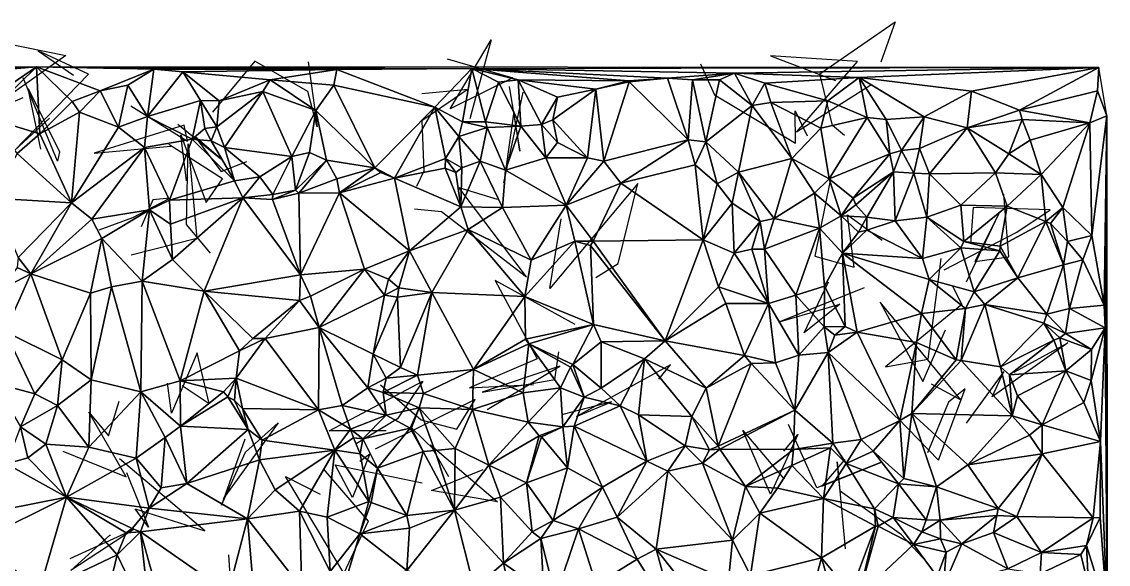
# Model space of a CAD drawing. Header units: metres. Extents: x -15.4 to 15.8, y -15.4 to 15.8.
# Drawn here: x -3.52 to 15, y 6.5 to 15.75 of the extents above; entities that cross this region are included whole.
import ezdxf

# ---------------------------------------------------------------- set-up
doc = ezdxf.new("R2010")
doc.units = ezdxf.units.M
doc.layers.add('CRACKS', color=1, linetype='Continuous')
doc.layers.add('STREET_MESH', color=7, linetype='Continuous')

msp = doc.modelspace()

# ---------------------------------------------------------------- linework, layer by layer
at = {"layer": 'CRACKS'}
for points in [[(10.502, 13.811, 0.1), (10.297, 13.984, 0.1), (10.08, 14.862, 0.1), (11.367, 15.751, 0.1), (11.119, 15.063, 0.1)], [(-3.855, 15.65, 0.1), (-3.798, 15.383, 0.1), (-2.765, 15.177, 0.1), (-4.238, 14.136, 0.1), (-3.493, 14.459, 0.1)], [(3.731, 15.119, 0.1), (4.851, 14.796, 0.1), (3.785, 14.267, 0.1), (4.48, 15.442, 0.1), (4.115, 14.098, 0.1)], [(-3.047, 14.108, 0.1), (-3.642, 13.557, 0.1), (-2.381, 14.859, 0.1), (-3.235, 15.255, 0.1), (-2.635, 14.842, 0.1)], [(1.363, 15.067, 0.1), (1.518, 13.96, 0.1), (1.356, 14.56, 0.1), (0.453, 15.078, 0.1), (-0.269, 14.207, 0.1)], [(8.049, 15.034, 0.1), (8.285, 14.504, 0.1), (9.666, 13.68, 0.1), (9.662, 14.232, 0.1), (9.866, 13.806, 0.1)], [(10.95, 14.668, 0.1), (9.684, 13.871, 0.1), (10.724, 15.07, 0.1), (9.241, 15.172, 0.1), (10.351, 14.747, 0.1)], [(-3.19, 13.578, 0.1), (-3.409, 14.614, 0.1), (-2.872, 13.532, 0.1), (-2.91, 13.373, 0.1), (-3.496, 14.794, 0.1)], [(4.789, 14.644, 0.1), (4.97, 13.542, 0.1), (4.868, 14.22, 0.1), (4.695, 13.006, 0.1), (5.029, 14.549, 0.1)], [(3.299, 14.529, 0.1), (4.091, 14.603, 0.1), (3.297, 14.064, 0.1), (3.336, 13.203, 0.1), (3.208, 12.941, 0.1)], [(-1.661, 14.315, 0.1), (-0.691, 13.713, 0.1), (-0.752, 13.985, 0.1), (-2.282, 13.508, 0.1), (-0.976, 13.632, 0.1)], [(-0.857, 14.004, 0.1), (-0.124, 13.412, 0.1), (-0.568, 13.797, 0.1), (-0.118, 13.198, 0.1), (0.319, 13.367, 0.1)], [(-0.711, 13.041, 0.1), (-0.807, 13.825, 0.1), (-0.375, 12.669, 0.1), (-0.097, 13.072, 0.1), (-1.01, 13.657, 0.1)], [(-0.303, 11.807, 0.1), (-0.708, 12.292, 0.1), (-0.682, 13.67, 0.1), (-0.532, 12.054, 0.1), (-1.654, 11.77, 0.1)], [(6.264, 11.392, 0.1), (6.643, 11.629, 0.1), (6.982, 12.995, 0.1), (5.479, 11.201, 0.1), (5.672, 12.393, 0.1)], [(10.257, 13.047, 0.1), (9.995, 11.757, 0.1), (10.666, 11.569, 0.1), (10.553, 12.46, 0.1), (11.144, 12.026, 0.1)], [(3.175, 12.56, 0.1), (3.634, 12.517, 0.1), (5.085, 11.403, 0.1), (3.93, 12.924, 0.1), (4.581, 12.725, 0.1)], [(12.583, 11.315, 0.1), (13.132, 12.478, 0.1), (12.722, 11.663, 0.1), (13.303, 11.741, 0.1), (13.216, 12.809, 0.1)], [(-2.198, 12.206, 0.1), (-1.625, 12.416, 0.1), (-0.992, 12.745, 0.1), (-1.285, 12.715, 0.1), (-1.48, 12.255, 0.1)], [(12.2, 11.521, 0.1), (13.44, 12.162, 0.1), (14.005, 12.543, 0.1), (12.697, 12.585, 0.1), (12.646, 11.963, 0.1)], [(12.334, 11.254, 0.1), (12.499, 10.93, 0.1), (11.202, 9.866, 0.1), (11.925, 9.996, 0.1), (12.15, 11.716, 0.1)], [(5.915, 10.592, 0.1), (4.551, 11.34, 0.1), (5.265, 10.006, 0.1), (4.113, 9.509, 0.1), (5.205, 9.567, 0.1)], [(10.835, 11.212, 0.1), (9.413, 10.641, 0.1), (10.42, 10.935, 0.1), (9.816, 10.445, 0.1), (10.229, 11.315, 0.1)], [(11.98, 9.578, 0.1), (12.486, 9.308, 0.1), (11.11, 10.968, 0.1), (11.834, 9.616, 0.1), (12.223, 10.5, 0.1)], [(13.395, 9.776, 0.1), (14.305, 10.279, 0.1), (13.02, 9.356, 0.1), (13.218, 9.787, 0.1), (12.575, 8.905, 0.1)], [(-0.784, 9.55, 0.1), (-0.322, 9.244, 0.1), (-0.527, 10.105, 0.1), (-0.967, 9.08, 0.1), (-1.033, 9.59, 0.1)], [(4.415, 9.142, 0.1), (5.651, 9.881, 0.1), (4.329, 9.436, 0.1), (5.564, 9.652, 0.1), (5.633, 10.123, 0.1)], [(7.337, 9.655, 0.1), (7.539, 9.902, 0.1), (5.936, 9.023, 0.1), (6.531, 9.271, 0.1), (5.703, 9.054, 0.1)], [(2.692, 8.776, 0.1), (1.719, 8.779, 0.1), (3.316, 9.623, 0.1), (2.888, 8.984, 0.1), (2.179, 8.555, 0.1)], [(2.598, 9.56, 0.1), (3.287, 8.967, 0.1), (3.894, 8.806, 0.1), (4.209, 9.31, 0.1), (2.507, 8.465, 0.1)], [(11.408, 8.995, 0.1), (12.103, 8.275, 0.1), (12.557, 9.492, 0.1), (12.273, 9.265, 0.1), (11.917, 8.404, 0.1)], [(-2.818, 8.431, 0.1), (-1.738, 7.995, 0.1), (-2.376, 9.096, 0.1), (-2.038, 8.69, 0.1), (-1.856, 9.28, 0.1)], [(0.284, 8.636, 0.1), (-0.116, 7.51, 0.1), (0.297, 8.412, 0.1), (0.852, 8.912, 0.1), (-0.083, 7.617, 0.1)], [(9.469, 8.429, 0.1), (9.706, 8.716, 0.1), (9.243, 7.698, 0.1), (8.768, 8.783, 0.1), (9.472, 7.953, 0.1)], [(10.508, 8.287, 0.1), (10.116, 7.835, 0.1), (11.13, 8.245, 0.1), (10.029, 7.806, 0.1), (9.55, 8.885, 0.1)], [(3.761, 7.994, 0.1), (3.446, 8.54, 0.1), (4.59, 7.567, 0.1), (3.464, 7.758, 0.1), (4.345, 8.117, 0.1)], [(2.244, 8.259, 0.1), (2.413, 8.383, 0.1), (2.116, 7.64, 0.1), (1.823, 8.195, 0.1), (3.303, 7.893, 0.1)], [(-1.731, 8.068, 0.1), (-1.359, 7.133, 0.1), (-1.584, 7.445, 0.1), (-0.396, 7.074, 0.1), (-1.852, 8.297, 0.1)], [(11.896, 6.551, 0.1), (11.475, 7.003, 0.1), (10.427, 7.75, 0.1), (10.379, 8.248, 0.1), (10.516, 6.765, 0.1)], [(1.616, 8.131, 0.1), (2.387, 7.237, 0.1), (1.972, 6.348, 0.1), (0.976, 7.996, 0.1), (1.57, 7.7, 0.1)], [(-2.69, 6.598, 0.1), (-1.611, 7.093, 0.1), (-2.683, 6.398, 0.1), (-2.017, 7.001, 0.1), (-2.005, 7.001, 0.1)], [(1.502, 4.862, 0.1), (0.461, 6.179, 0.1), (0.142, 5.487, 0.1), (0.073, 5.7, 0.1), (0.013, 6.662, 0.1)]]:
    msp.add_polyline3d(points, dxfattribs=at)
at = {"layer": 'STREET_MESH'}
for points in [[(-14.972, 14.928), (-14.545, 14.9), (-3.265, 14.983)], [(-14.545, 14.9), (-9.403, 14.708), (-3.265, 14.983)], [(-9.403, 14.708), (-5.416, 14.8), (-3.265, 14.983)], [(-5.416, 14.8), (-4.284, 14.288), (-3.265, 14.983)], [(-4.284, 14.288), (-4.148, 14.125), (-3.265, 14.983)], [(-4.148, 14.125), (-3.209, 13.837), (-3.265, 14.983)], [(4.15, 14.951), (14.837, 14.972), (-3.265, 14.983)], [(1.852, 14.938), (4.15, 14.951), (-3.265, 14.983)], [(-1.268, 14.94), (1.852, 14.938), (-3.265, 14.983)], [(-2.181, 14.573), (-1.268, 14.94), (-3.265, 14.983)], [(-2.658, 14.389), (-2.181, 14.573), (-3.265, 14.983)], [(-3.209, 13.837), (-2.658, 14.389), (-3.265, 14.983)], [(-1.268, 14.94), (-2.181, 14.573), (-1.712, 14.667)], [(-1.374, 14.138), (-1.268, 14.94), (-1.712, 14.667)], [(-1.268, 14.94), (-1.374, 14.138), (-0.77, 14.899)], [(-1.374, 14.138), (-0.469, 14.408), (-0.77, 14.899)], [(1.852, 14.938), (-1.268, 14.94), (-0.77, 14.899)], [(0.713, 14.761), (1.852, 14.938), (-0.77, 14.899)], [(-0.469, 14.408), (-0.152, 14.4), (-0.77, 14.899)], [(-0.152, 14.4), (0.713, 14.761), (-0.77, 14.899)], [(1.852, 14.938), (0.713, 14.761), (1.799, 14.667)], [(3.519, 14.294), (1.852, 14.938), (1.799, 14.667)], [(3.519, 14.294), (4.15, 14.951), (1.852, 14.938)], [(3.519, 14.294), (3.995, 14.046), (4.15, 14.951)], [(3.995, 14.046), (4.382, 14.047), (4.15, 14.951)], [(4.15, 14.951), (8.628, 14.875), (14.837, 14.972)], [(6.826, 14.741), (4.15, 14.951), (4.942, 14.762)], [(4.15, 14.951), (7.486, 14.786), (8.628, 14.875)], [(6.826, 14.741), (7.486, 14.786), (4.15, 14.951)], [(4.15, 14.951), (4.605, 14.72), (4.942, 14.762)], [(4.382, 14.047), (4.605, 14.72), (4.15, 14.951)], [(7.486, 14.786), (7.911, 14.759), (8.628, 14.875)], [(7.911, 14.759), (8.374, 14.761), (8.628, 14.875)], [(8.374, 14.761), (8.929, 14.321), (8.628, 14.875)], [(8.628, 14.875), (10.75, 14.802), (14.837, 14.972)], [(8.628, 14.875), (9.145, 14.701), (10.75, 14.802)], [(8.929, 14.321), (9.145, 14.701), (8.628, 14.875)], [(10.75, 14.802), (12.668, 14.565), (14.837, 14.972)], [(12.668, 14.565), (13.484, 14.244), (14.837, 14.972)], [(13.484, 14.244), (14.811, 14.575), (14.837, 14.972)], [(14.811, 14.575), (14.973, 14.147), (14.837, 14.972)], [(-1.712, 14.667), (-2.181, 14.573), (-1.867, 13.951)], [(-1.374, 14.138), (-1.712, 14.667), (-1.867, 13.951)], [(0.713, 14.761), (-0.152, 14.4), (0.59, 14.562)], [(1.494, 14.237), (0.713, 14.761), (0.59, 14.562)], [(0.713, 14.761), (1.494, 14.237), (1.799, 14.667)], [(1.494, 14.237), (2.501, 13.261), (1.799, 14.667)], [(2.501, 13.261), (3.519, 14.294), (1.799, 14.667)], [(4.989, 13.968), (4.605, 14.72), (4.382, 14.047)], [(4.605, 14.72), (4.989, 13.968), (4.942, 14.762)], [(6.267, 14.599), (6.826, 14.741), (4.942, 14.762)], [(5.614, 14.464), (6.267, 14.599), (4.942, 14.762)], [(4.989, 13.968), (5.337, 14), (4.942, 14.762)], [(5.337, 14), (5.614, 14.464), (4.942, 14.762)], [(6.826, 14.741), (6.267, 14.599), (6.83, 14.729)], [(6.267, 14.599), (6.402, 13.375), (6.83, 14.729)], [(6.402, 13.375), (7.839, 13.735), (6.83, 14.729)], [(7.486, 14.786), (6.826, 14.741), (6.83, 14.729)], [(7.839, 13.735), (7.486, 14.786), (6.83, 14.729)], [(7.486, 14.786), (7.839, 13.735), (7.911, 14.759)], [(7.839, 13.735), (8.138, 13.706), (7.911, 14.759)], [(8.138, 13.706), (8.374, 14.761), (7.911, 14.759)], [(8.374, 14.761), (8.138, 13.706), (8.929, 14.321)], [(9.245, 14.375), (9.145, 14.701), (8.929, 14.321)], [(9.145, 14.701), (10.218, 14.401), (10.75, 14.802)], [(9.245, 14.375), (10.218, 14.401), (9.145, 14.701)], [(10.218, 14.401), (10.889, 14.12), (10.75, 14.802)], [(10.889, 14.12), (11.213, 14.083), (10.75, 14.802)], [(11.213, 14.083), (11.859, 14.132), (10.75, 14.802)], [(11.859, 14.132), (12.668, 14.565), (10.75, 14.802)], [(-2.658, 14.389), (-2.532, 14.211), (-2.181, 14.573)], [(-2.181, 14.573), (-2.532, 14.211), (-1.867, 13.951)], [(-0.194, 13.957), (-0.064, 13.607), (0.59, 14.562)], [(-0.152, 14.4), (-0.194, 13.957), (0.59, 14.562)], [(-0.064, 13.607), (1.087, 13.453), (0.59, 14.562)], [(1.087, 13.453), (1.494, 14.237), (0.59, 14.562)], [(5.614, 14.464), (5.337, 14), (5.532, 14.08)], [(6.267, 14.599), (5.532, 14.08), (6.122, 13.428)], [(5.614, 14.464), (5.532, 14.08), (6.267, 14.599)], [(6.402, 13.375), (6.267, 14.599), (6.122, 13.428)], [(11.859, 14.132), (12.594, 13.943), (12.668, 14.565)], [(12.668, 14.565), (12.594, 13.943), (13.484, 14.244)], [(14.685, 14.029), (14.811, 14.575), (13.484, 14.244)], [(14.811, 14.575), (14.685, 14.029), (14.973, 14.147)], [(-2.532, 14.211), (-2.658, 14.389), (-3.209, 13.837)], [(-0.469, 14.408), (-1.374, 14.138), (-0.614, 13.749)], [(-0.4, 13.931), (-0.469, 14.408), (-0.614, 13.749)], [(-0.194, 13.957), (-0.152, 14.4), (-0.469, 14.408)], [(-0.4, 13.931), (-0.194, 13.957), (-0.469, 14.408)], [(2.501, 13.261), (2.832, 13.083), (3.519, 14.294)], [(2.832, 13.083), (3.702, 13.422), (3.519, 14.294)], [(3.702, 13.422), (3.932, 13.797), (3.519, 14.294)], [(3.932, 13.797), (3.995, 14.046), (3.519, 14.294)], [(8.138, 13.706), (8.694, 13.186), (8.929, 14.321)], [(8.694, 13.186), (9.602, 13.418), (8.929, 14.321)], [(9.602, 13.418), (9.245, 14.375), (8.929, 14.321)], [(10.218, 14.401), (9.245, 14.375), (10.101, 13.939)], [(9.245, 14.375), (9.602, 13.418), (10.101, 13.939)], [(10.889, 14.12), (10.218, 14.401), (10.101, 13.939)], [(-4.148, 14.125), (-3.594, 13.505), (-3.209, 13.837)], [(-2.669, 12.663), (-2.532, 14.211), (-3.209, 13.837)], [(-2.532, 14.211), (-2.669, 12.663), (-1.867, 13.951)], [(-1.423, 13.606), (-1.374, 14.138), (-1.867, 13.951)], [(-1.374, 14.138), (-1.423, 13.606), (-0.614, 13.749)], [(1.494, 14.237), (1.087, 13.453), (1.383, 13.522)], [(1.674, 13.393), (1.494, 14.237), (1.383, 13.522)], [(1.494, 14.237), (1.674, 13.393), (2.501, 13.261)], [(5.532, 14.08), (5.337, 14), (5.611, 13.691)], [(6.122, 13.428), (5.532, 14.08), (5.611, 13.691)], [(10.241, 13.073), (10.889, 14.12), (10.101, 13.939)], [(10.241, 13.073), (11.275, 13.499), (10.889, 14.12)], [(10.889, 14.12), (11.275, 13.499), (11.213, 14.083)], [(11.471, 13.554), (11.859, 14.132), (11.213, 14.083)], [(11.275, 13.499), (11.471, 13.554), (11.213, 14.083)], [(11.471, 13.554), (11.777, 13.592), (11.859, 14.132)], [(11.859, 14.132), (11.777, 13.592), (12.594, 13.943)], [(12.594, 13.943), (13.532, 14.085), (13.484, 14.244)], [(13.302, 13.499), (13.532, 14.085), (12.594, 13.943)], [(13.532, 14.085), (13.302, 13.499), (13.666, 13.73)], [(13.532, 14.085), (14.685, 14.029), (13.484, 14.244)], [(13.532, 14.085), (13.666, 13.73), (14.685, 14.029)], [(14.685, 14.029), (14.715, 12.108), (14.973, 14.147)], [(14.715, 12.108), (14.924, 10.921), (14.973, 14.147)], [(14.924, 10.921), (14.944, 10.531), (14.973, 14.147)], [(14.944, 10.531), (14.975, 5.694), (14.973, 14.147)], [(14.973, 14.147), (14.975, 5.694), (14.996, -12.274)], [(-2.669, 12.663), (-1.423, 13.606), (-1.867, 13.951)], [(-0.287, 13.72), (-0.4, 13.931), (-0.614, 13.749)], [(-0.4, 13.931), (-0.287, 13.72), (-0.194, 13.957)], [(-0.194, 13.957), (-0.287, 13.72), (-0.064, 13.607)], [(3.995, 14.046), (3.932, 13.797), (4.414, 13.947)], [(3.932, 13.797), (4.294, 13.373), (4.414, 13.947)], [(3.995, 14.046), (4.414, 13.947), (4.382, 14.047)], [(4.414, 13.947), (4.294, 13.373), (4.727, 13.221)], [(4.414, 13.947), (4.989, 13.968), (4.382, 14.047)], [(4.989, 13.968), (4.414, 13.947), (4.727, 13.221)], [(5.41, 13.431), (4.989, 13.968), (4.727, 13.221)], [(5.41, 13.431), (5.337, 14), (4.989, 13.968)], [(5.337, 14), (5.41, 13.431), (5.611, 13.691)], [(9.602, 13.418), (10.241, 13.073), (10.101, 13.939)], [(11.777, 13.592), (11.953, 13.158), (12.594, 13.943)], [(11.953, 13.158), (13.074, 13.173), (12.594, 13.943)], [(13.074, 13.173), (13.302, 13.499), (12.594, 13.943)], [(13.666, 13.73), (13.853, 13.147), (14.685, 14.029)], [(13.853, 13.147), (14.223, 12.584), (14.685, 14.029)], [(14.223, 12.584), (14.715, 12.108), (14.685, 14.029)], [(-3.594, 13.505), (-2.669, 12.663), (-3.209, 13.837)], [(-1.423, 13.606), (-0.998, 12.711), (-0.614, 13.749)], [(-0.998, 12.711), (0.109, 13.041), (-0.614, 13.749)], [(0.109, 13.041), (-0.287, 13.72), (-0.614, 13.749)], [(-0.287, 13.72), (0.109, 13.041), (-0.064, 13.607)], [(3.982, 13.258), (3.932, 13.797), (3.702, 13.422)], [(3.982, 13.258), (4.294, 13.373), (3.932, 13.797)], [(6.688, 13), (7.839, 13.735), (6.402, 13.375)], [(7.839, 13.735), (6.688, 13), (7.958, 13.311)], [(8.138, 13.706), (7.839, 13.735), (7.958, 13.311)], [(8.331, 12.989), (8.138, 13.706), (7.958, 13.311)], [(8.138, 13.706), (8.331, 12.989), (8.694, 13.186)], [(13.666, 13.73), (13.302, 13.499), (13.853, 13.147)], [(-2.669, 12.663), (-2.326, 12.384), (-1.423, 13.606)], [(-2.326, 12.384), (-1.342, 12.546), (-1.423, 13.606)], [(-1.342, 12.546), (-0.998, 12.711), (-1.423, 13.606)], [(1.087, 13.453), (-0.064, 13.607), (0.537, 13.105)], [(-0.064, 13.607), (0.109, 13.041), (0.537, 13.105)], [(1.087, 13.453), (1.15, 12.877), (1.383, 13.522)], [(1.15, 12.877), (1.674, 13.393), (1.383, 13.522)], [(5.41, 13.431), (6.122, 13.428), (5.611, 13.691)], [(11.471, 13.554), (11.275, 13.499), (11.335, 13.193)], [(11.471, 13.554), (11.335, 13.193), (11.682, 13.172)], [(11.777, 13.592), (11.471, 13.554), (11.682, 13.172)], [(11.953, 13.158), (11.777, 13.592), (11.682, 13.172)], [(-4.012, 12.744), (-2.669, 12.663), (-3.594, 13.505)], [(0.763, 12.806), (1.087, 13.453), (0.537, 13.105)], [(0.763, 12.806), (1.15, 12.877), (1.087, 13.453)], [(1.674, 13.393), (1.15, 12.877), (1.206, 12.83)], [(1.674, 13.393), (1.206, 12.83), (1.849, 13.071)], [(2.501, 13.261), (1.674, 13.393), (1.849, 13.071)], [(2.832, 13.083), (3.696, 13.254), (3.702, 13.422)], [(3.696, 13.254), (3.879, 13.182), (3.702, 13.422)], [(3.879, 13.182), (3.982, 13.258), (3.702, 13.422)], [(4.673, 12.585), (4.294, 13.373), (3.962, 12.595)], [(4.294, 13.373), (3.982, 13.258), (3.962, 12.595)], [(4.294, 13.373), (4.673, 12.585), (4.727, 13.221)], [(5.761, 12.622), (5.41, 13.431), (4.727, 13.221)], [(5.41, 13.431), (5.761, 12.622), (6.122, 13.428)], [(5.761, 12.622), (6.402, 13.375), (6.122, 13.428)], [(6.688, 13), (6.402, 13.375), (5.761, 12.622)], [(8.694, 13.186), (9.303, 12.396), (9.602, 13.418)], [(9.602, 13.418), (9.303, 12.396), (9.988, 12.827)], [(10.241, 13.073), (9.602, 13.418), (9.988, 12.827)], [(10.652, 12.745), (11.275, 13.499), (10.241, 13.073)], [(11.275, 13.499), (10.652, 12.745), (11.335, 13.193)], [(13.302, 13.499), (13.074, 13.173), (13.853, 13.147)], [(1.895, 12.832), (2.501, 13.261), (1.849, 13.071)], [(1.895, 12.832), (2.6, 13.18), (2.501, 13.261)], [(2.6, 13.18), (1.895, 12.832), (2.832, 13.083)], [(2.6, 13.18), (2.832, 13.083), (2.501, 13.261)], [(3.696, 13.254), (2.832, 13.083), (3.962, 12.595)], [(3.879, 13.182), (3.696, 13.254), (3.962, 12.595)], [(3.982, 13.258), (3.879, 13.182), (3.962, 12.595)], [(4.673, 12.585), (5.761, 12.622), (4.727, 13.221)], [(6.688, 13), (8.096, 12.035), (7.958, 13.311)], [(8.096, 12.035), (8.331, 12.989), (7.958, 13.311)], [(8.331, 12.989), (8.586, 12.658), (8.694, 13.186)], [(8.586, 12.658), (9.063, 12.348), (8.694, 13.186)], [(9.063, 12.348), (9.303, 12.396), (8.694, 13.186)], [(11.335, 13.193), (10.652, 12.745), (10.695, 12.627)], [(10.883, 12.421), (11.335, 13.193), (10.695, 12.627)], [(10.883, 12.421), (11.365, 12.354), (11.335, 13.193)], [(11.335, 13.193), (11.365, 12.354), (11.682, 13.172)], [(11.365, 12.354), (11.906, 12.421), (11.682, 13.172)], [(11.906, 12.421), (11.953, 13.158), (11.682, 13.172)], [(11.953, 13.158), (11.906, 12.421), (12.486, 12.625)], [(13.074, 13.173), (11.953, 13.158), (12.486, 12.625)], [(13.275, 12.607), (13.074, 13.173), (12.486, 12.625)], [(13.074, 13.173), (13.275, 12.607), (13.853, 13.147)], [(13.275, 12.607), (13.93, 12.344), (13.853, 13.147)], [(13.93, 12.344), (14.223, 12.584), (13.853, 13.147)], [(0.247, 12.748), (0.109, 13.041), (-0.998, 12.711)], [(0.109, 13.041), (0.247, 12.748), (0.537, 13.105)], [(0.247, 12.748), (0.763, 12.806), (0.537, 13.105)], [(1.206, 12.83), (1.895, 12.832), (1.849, 13.071)], [(2.832, 13.083), (1.895, 12.832), (3.092, 11.847)], [(2.832, 13.083), (3.092, 11.847), (3.962, 12.595)], [(6.688, 13), (5.761, 12.622), (6.222, 12.008)], [(8.096, 12.035), (6.688, 13), (6.222, 12.008)], [(8.586, 12.658), (8.331, 12.989), (8.096, 12.035)], [(10.446, 12.441), (10.241, 13.073), (9.988, 12.827)], [(10.652, 12.745), (10.241, 13.073), (10.446, 12.441)], [(0.754, 12.72), (0.763, 12.806), (0.247, 12.748)], [(1.15, 12.877), (0.754, 12.72), (1.206, 12.83)], [(0.763, 12.806), (0.754, 12.72), (1.15, 12.877)], [(0.754, 12.72), (1.234, 11.438), (1.206, 12.83)], [(1.234, 11.438), (1.895, 12.832), (1.206, 12.83)], [(1.895, 12.832), (1.234, 11.438), (2.323, 11.531)], [(3.092, 11.847), (1.895, 12.832), (2.323, 11.531)], [(9.303, 12.396), (10.074, 12.229), (9.988, 12.827)], [(10.074, 12.229), (10.446, 12.441), (9.988, 12.827)], [(-3.577, 11.732), (-2.669, 12.663), (-4.012, 12.744)], [(-3.362, 11.453), (-2.669, 12.663), (-3.577, 11.732)], [(-3.362, 11.453), (-2.326, 12.384), (-2.669, 12.663)], [(-1.342, 12.546), (-0.98, 12.301), (-0.998, 12.711)], [(-0.98, 12.301), (0.247, 12.748), (-0.998, 12.711)], [(-0.98, 12.301), (-0.95, 11.697), (0.247, 12.748)], [(0.247, 12.748), (-0.95, 11.697), (-0.41, 11.157)], [(1.234, 11.438), (0.247, 12.748), (-0.41, 11.157)], [(1.234, 11.438), (0.754, 12.72), (0.247, 12.748)], [(3.092, 11.847), (4.088, 12.209), (3.962, 12.595)], [(4.088, 12.209), (4.673, 12.585), (3.962, 12.595)], [(5.761, 12.622), (4.673, 12.585), (5.164, 11.688)], [(5.907, 12.013), (5.761, 12.622), (5.164, 11.688)], [(5.761, 12.622), (5.907, 12.013), (6.222, 12.008)], [(8.624, 11.806), (8.586, 12.658), (8.096, 12.035)], [(9.063, 12.348), (8.586, 12.658), (8.624, 11.806)], [(10.652, 12.745), (10.446, 12.441), (10.695, 12.627)], [(10.446, 12.441), (10.883, 12.421), (10.695, 12.627)], [(11.906, 12.421), (12.537, 12.003), (12.486, 12.625)], [(12.537, 12.003), (13.275, 12.607), (12.486, 12.625)], [(12.537, 12.003), (13.155, 11.926), (13.275, 12.607)], [(13.155, 11.926), (13.93, 12.344), (13.275, 12.607)], [(-2.326, 12.384), (-2.154, 12.056), (-1.342, 12.546)], [(-1.342, 12.546), (-2.154, 12.056), (-1.468, 11.326)], [(-0.95, 11.697), (-1.342, 12.546), (-1.468, 11.326)], [(-0.95, 11.697), (-0.98, 12.301), (-1.342, 12.546)], [(4.673, 12.585), (4.088, 12.209), (5.164, 11.688)], [(10.469, 11.806), (10.446, 12.441), (10.074, 12.229)], [(10.469, 11.806), (10.742, 12.166), (10.446, 12.441)], [(10.742, 12.166), (10.883, 12.421), (10.446, 12.441)], [(10.883, 12.421), (10.742, 12.166), (10.88, 12.197)], [(11.365, 12.354), (10.883, 12.421), (10.88, 12.197)], [(11.906, 12.421), (11.365, 12.354), (11.832, 11.712)], [(12.486, 11.899), (11.906, 12.421), (11.832, 11.712)], [(12.486, 11.899), (12.537, 12.003), (11.906, 12.421)], [(14.223, 12.584), (13.93, 12.344), (14.014, 12.31)], [(14.304, 12.002), (14.223, 12.584), (14.014, 12.31)], [(14.223, 12.584), (14.304, 12.002), (14.715, 12.108)], [(-3.362, 11.453), (-2.154, 12.056), (-2.326, 12.384)], [(9.063, 12.348), (8.624, 11.806), (8.924, 11.876)], [(9.138, 11.876), (9.063, 12.348), (8.924, 11.876)], [(9.303, 12.396), (9.063, 12.348), (9.138, 11.876)], [(9.303, 12.396), (9.138, 11.876), (10.074, 12.229)], [(9.138, 11.876), (9.672, 11.088), (10.074, 12.229)], [(10.074, 12.229), (9.672, 11.088), (10.16, 11.243)], [(10.469, 11.806), (10.074, 12.229), (10.16, 11.243)], [(11.832, 11.712), (11.365, 12.354), (10.88, 12.197)], [(13.93, 12.344), (13.155, 11.926), (13.453, 11.386)], [(13.93, 12.344), (13.453, 11.386), (14.232, 11.607)], [(13.93, 12.344), (14.232, 11.607), (14.014, 12.31)], [(14.232, 11.607), (14.304, 12.002), (14.014, 12.31)], [(-2.154, 12.056), (-3.362, 11.453), (-2.344, 11.124)], [(-1.989, 11.231), (-2.154, 12.056), (-2.344, 11.124)], [(-2.154, 12.056), (-1.989, 11.231), (-1.468, 11.326)], [(3.473, 11.137), (4.088, 12.209), (3.092, 11.847)], [(4.088, 12.209), (3.473, 11.137), (5.056, 11.066)], [(4.088, 12.209), (5.056, 11.066), (5.164, 11.688)], [(7.444, 10.309), (8.096, 12.035), (6.222, 12.008)], [(8.357, 11.231), (8.096, 12.035), (7.444, 10.309)], [(8.624, 11.806), (8.096, 12.035), (8.357, 11.231)], [(10.742, 12.166), (10.469, 11.806), (10.88, 12.197)], [(10.469, 11.806), (11.832, 11.712), (10.88, 12.197)], [(14.304, 12.002), (14.563, 11.692), (14.715, 12.108)], [(14.563, 11.692), (14.924, 10.921), (14.715, 12.108)], [(5.056, 11.066), (5.907, 12.013), (5.164, 11.688)], [(6.223, 10.587), (5.907, 12.013), (5.056, 11.066)], [(5.907, 12.013), (6.175, 11.935), (6.222, 12.008)], [(6.223, 10.587), (6.175, 11.935), (5.907, 12.013)], [(6.175, 11.935), (7.444, 10.309), (6.222, 12.008)], [(6.175, 11.935), (6.223, 10.587), (7.444, 10.309)], [(8.624, 11.806), (9.207, 10.945), (8.924, 11.876)], [(9.207, 10.945), (9.138, 11.876), (8.924, 11.876)], [(9.207, 10.945), (9.672, 11.088), (9.138, 11.876)], [(11.943, 11.357), (12.486, 11.899), (11.832, 11.712)], [(12.486, 11.899), (11.943, 11.357), (12.713, 11.149)], [(12.537, 12.003), (12.486, 11.899), (13.149, 11.844)], [(13.149, 11.844), (12.486, 11.899), (12.713, 11.149)], [(12.537, 12.003), (13.149, 11.844), (13.155, 11.926)], [(13.155, 11.926), (13.149, 11.844), (13.453, 11.386)], [(14.563, 11.692), (14.304, 12.002), (14.232, 11.607)], [(-3.595, 11.563), (-3.362, 11.453), (-3.577, 11.732)], [(-0.41, 11.157), (-0.95, 11.697), (-1.468, 11.326)], [(2.731, 11.36), (3.092, 11.847), (2.323, 11.531)], [(2.731, 11.36), (2.909, 11.217), (3.092, 11.847)], [(2.909, 11.217), (3.473, 11.137), (3.092, 11.847)], [(9.207, 10.945), (8.624, 11.806), (8.357, 11.231)], [(10.512, 10.557), (10.469, 11.806), (10.16, 11.243)], [(10.716, 10.461), (10.469, 11.806), (10.512, 10.557)], [(10.469, 11.806), (11.943, 11.357), (11.832, 11.712)], [(10.469, 11.806), (10.716, 10.461), (11.816, 10.778)], [(11.943, 11.357), (10.469, 11.806), (11.816, 10.778)], [(13.149, 11.844), (12.713, 11.149), (13.453, 11.386)], [(14.336, 10.862), (14.563, 11.692), (14.232, 11.607)], [(14.563, 11.692), (14.336, 10.862), (14.924, 10.921)], [(-3.595, 11.563), (-3.86, 11.194), (-3.362, 11.453)], [(1.234, 11.438), (1.402, 11.075), (2.323, 11.531)], [(1.402, 11.075), (1.551, 10.538), (2.323, 11.531)], [(1.551, 10.538), (2.662, 11.092), (2.323, 11.531)], [(2.662, 11.092), (2.731, 11.36), (2.323, 11.531)], [(14.232, 11.607), (13.453, 11.386), (13.948, 10.767)], [(14.336, 10.862), (14.232, 11.607), (13.948, 10.767)], [(-3.86, 11.194), (-3.799, 10.469), (-3.362, 11.453)], [(-3.362, 11.453), (-3.799, 10.469), (-2.827, 9.987)], [(-3.362, 11.453), (-2.827, 9.987), (-2.344, 11.124)], [(-1.989, 11.231), (-1.491, 9.44), (-1.468, 11.326)], [(-1.491, 9.44), (-0.817, 9.629), (-1.468, 11.326)], [(-0.817, 9.629), (-0.41, 11.157), (-1.468, 11.326)], [(1.234, 11.438), (-0.41, 11.157), (1.213, 11)], [(1.402, 11.075), (1.234, 11.438), (1.213, 11)], [(2.909, 11.217), (2.731, 11.36), (2.662, 11.092)], [(11.943, 11.357), (11.816, 10.778), (12.564, 10.864)], [(12.713, 11.149), (11.943, 11.357), (12.564, 10.864)], [(12.713, 11.149), (12.893, 10.932), (13.453, 11.386)], [(13.453, 11.386), (12.893, 10.932), (13.948, 10.767)], [(-2.344, 11.124), (-2.827, 9.987), (-2.332, 9.645)], [(-1.989, 11.231), (-2.344, 11.124), (-2.332, 9.645)], [(-1.491, 9.44), (-1.989, 11.231), (-2.332, 9.645)], [(-0.817, 9.629), (0.195, 10.14), (-0.41, 11.157)], [(-0.41, 11.157), (0.422, 10.349), (1.213, 11)], [(0.195, 10.14), (0.422, 10.349), (-0.41, 11.157)], [(2.885, 11.057), (2.909, 11.217), (2.662, 11.092)], [(2.909, 11.217), (2.885, 11.057), (3.473, 11.137)], [(2.885, 11.057), (2.939, 9.858), (3.473, 11.137)], [(2.939, 9.858), (3.228, 9.728), (3.473, 11.137)], [(3.473, 11.137), (3.228, 9.728), (4.179, 9.821)], [(3.473, 11.137), (4.179, 9.821), (5.056, 11.066)], [(8.357, 11.231), (7.444, 10.309), (8.48, 10.947)], [(9.207, 10.945), (8.357, 11.231), (8.48, 10.947)], [(9.672, 11.088), (10.156, 10.55), (10.16, 11.243)], [(10.156, 10.55), (10.512, 10.557), (10.16, 11.243)], [(12.893, 10.932), (12.713, 11.149), (12.564, 10.864)], [(0.422, 10.349), (0.632, 10.353), (1.213, 11)], [(0.632, 10.353), (1.551, 10.538), (1.213, 11)], [(1.551, 10.538), (1.402, 11.075), (1.213, 11)], [(2.662, 11.092), (1.551, 10.538), (2.472, 10.085)], [(2.885, 11.057), (2.662, 11.092), (2.472, 10.085)], [(2.939, 9.858), (2.885, 11.057), (2.472, 10.085)], [(5.056, 11.066), (4.179, 9.821), (5.066, 10.341)], [(6.223, 10.587), (5.056, 11.066), (5.066, 10.341)], [(7.444, 10.309), (8.796, 10.062), (8.48, 10.947)], [(8.796, 10.062), (9.207, 10.945), (8.48, 10.947)], [(9.324, 9.934), (9.207, 10.945), (8.796, 10.062)], [(9.672, 11.088), (9.207, 10.945), (9.722, 10.065)], [(9.207, 10.945), (9.324, 9.934), (9.722, 10.065)], [(10.156, 10.55), (9.672, 11.088), (9.722, 10.065)], [(12.488, 9.975), (12.893, 10.932), (12.564, 10.864)], [(12.893, 10.932), (12.488, 9.975), (13.158, 9.867)], [(12.893, 10.932), (13.899, 10.61), (13.948, 10.767)], [(13.899, 10.61), (12.893, 10.932), (13.158, 9.867)], [(10.716, 10.461), (11.727, 10.285), (11.816, 10.778)], [(11.727, 10.285), (12.405, 9.99), (11.816, 10.778)], [(11.816, 10.778), (12.405, 9.99), (12.564, 10.864)], [(12.405, 9.99), (12.488, 9.975), (12.564, 10.864)], [(13.899, 10.61), (14.265, 10.434), (13.948, 10.767)], [(14.265, 10.434), (14.336, 10.862), (13.948, 10.767)], [(14.336, 10.862), (14.265, 10.434), (14.944, 10.531)], [(14.924, 10.921), (14.336, 10.862), (14.944, 10.531)], [(5.122, 10.258), (6.223, 10.587), (5.066, 10.341)], [(6.223, 10.587), (5.122, 10.258), (5.875, 9.905)], [(6.355, 10.296), (6.223, 10.587), (5.875, 9.905)], [(6.223, 10.587), (6.355, 10.296), (7.444, 10.309)], [(10.156, 10.55), (10.338, 10.409), (10.512, 10.557)], [(10.338, 10.409), (10.716, 10.461), (10.512, 10.557)], [(14.067, 10.325), (13.899, 10.61), (13.158, 9.867)], [(14.17, 10.365), (13.899, 10.61), (14.067, 10.325)], [(14.265, 10.434), (13.899, 10.61), (14.17, 10.365)], [(-3.799, 10.469), (-3.975, 9.589), (-3.297, 9.408)], [(-3.799, 10.469), (-3.297, 9.408), (-2.827, 9.987)], [(1.551, 10.538), (0.632, 10.353), (1.539, 9.137)], [(1.551, 10.538), (1.539, 9.137), (1.941, 9.209)], [(2.381, 9.511), (1.551, 10.538), (1.941, 9.209)], [(1.551, 10.538), (2.381, 9.511), (2.472, 10.085)], [(10.226, 10.112), (10.156, 10.55), (9.722, 10.065)], [(10.338, 10.409), (10.156, 10.55), (10.226, 10.112)], [(10.716, 10.461), (10.226, 10.112), (11.443, 8.953)], [(10.716, 10.461), (10.338, 10.409), (10.226, 10.112)], [(11.727, 10.285), (10.716, 10.461), (11.443, 8.953)], [(14.265, 10.434), (14.17, 10.365), (14.712, 10.166)], [(14.265, 10.434), (14.712, 10.166), (14.944, 10.531)], [(14.703, 9.633), (14.864, 8.596), (14.944, 10.531)], [(14.712, 10.166), (14.703, 9.633), (14.944, 10.531)], [(14.864, 8.596), (14.975, 5.694), (14.944, 10.531)], [(0.632, 10.353), (0.134, 9.675), (1.539, 9.137)], [(0.195, 10.14), (0.134, 9.675), (0.632, 10.353)], [(0.422, 10.349), (0.195, 10.14), (0.632, 10.353)], [(4.179, 9.821), (5.122, 10.258), (5.066, 10.341)], [(5.122, 10.258), (4.179, 9.821), (5.025, 9.422)], [(5.663, 9.51), (5.122, 10.258), (5.025, 9.422)], [(5.122, 10.258), (5.832, 9.862), (5.875, 9.905)], [(5.663, 9.51), (5.832, 9.862), (5.122, 10.258)], [(6.357, 9.502), (6.355, 10.296), (5.875, 9.905)], [(6.355, 10.296), (7.095, 10.006), (7.444, 10.309)], [(7.095, 10.006), (6.355, 10.296), (6.357, 9.502)], [(7.444, 10.309), (7.095, 10.006), (8.144, 9.502)], [(8.796, 10.062), (7.444, 10.309), (8.144, 9.502)], [(11.727, 10.285), (11.443, 8.953), (11.65, 9.072)], [(12.405, 9.99), (11.727, 10.285), (11.65, 9.072)], [(14.067, 10.325), (13.158, 9.867), (13.313, 9.729)], [(14.067, 10.325), (13.313, 9.729), (14.275, 9.798)], [(14.17, 10.365), (14.067, 10.325), (14.275, 9.798)], [(14.712, 10.166), (14.17, 10.365), (14.275, 9.798)], [(0.134, 9.675), (0.195, 10.14), (-0.817, 9.629)], [(2.381, 9.511), (2.692, 9.675), (2.472, 10.085)], [(2.692, 9.675), (2.939, 9.858), (2.472, 10.085)], [(6.677, 9.203), (7.095, 10.006), (6.357, 9.502)], [(7.095, 10.006), (6.677, 9.203), (6.993, 9.047)], [(7.899, 9.024), (7.095, 10.006), (6.993, 9.047)], [(7.095, 10.006), (7.899, 9.024), (8.144, 9.502)], [(8.912, 9.927), (8.796, 10.062), (8.144, 9.502)], [(9.324, 9.934), (8.796, 10.062), (8.912, 9.927)], [(9.722, 10.065), (9.324, 9.934), (9.657, 9.13)], [(10.226, 10.112), (9.722, 10.065), (9.657, 9.13)], [(10.303, 8.569), (10.226, 10.112), (9.657, 9.13)], [(11.443, 8.953), (10.226, 10.112), (10.783, 8.63)], [(10.226, 10.112), (10.303, 8.569), (10.783, 8.63)], [(14.712, 10.166), (14.275, 9.798), (14.703, 9.633)], [(-3.297, 9.408), (-2.911, 9.21), (-2.827, 9.987)], [(-2.827, 9.987), (-2.911, 9.21), (-2.332, 9.645)], [(3.228, 9.728), (2.939, 9.858), (2.692, 9.675)], [(3.228, 9.728), (3.33, 9.416), (4.179, 9.821)], [(3.33, 9.416), (4.162, 9.141), (4.179, 9.821)], [(4.179, 9.821), (4.162, 9.141), (5.025, 9.422)], [(5.832, 9.862), (5.663, 9.51), (6.066, 9.351)], [(5.832, 9.862), (6.066, 9.351), (5.875, 9.905)], [(6.066, 9.351), (6.357, 9.502), (5.875, 9.905)], [(8.347, 8.514), (8.912, 9.927), (8.144, 9.502)], [(8.912, 9.927), (8.347, 8.514), (9.657, 9.13)], [(9.324, 9.934), (8.912, 9.927), (9.657, 9.13)], [(12.488, 9.975), (12.405, 9.99), (11.65, 9.072)], [(13.36, 9.035), (12.488, 9.975), (11.65, 9.072)], [(13.158, 9.867), (12.488, 9.975), (13.36, 9.035)], [(13.313, 9.729), (13.158, 9.867), (13.36, 9.035)], [(-2.911, 9.21), (-2.376, 8.496), (-2.332, 9.645)], [(-2.376, 8.496), (-1.491, 9.44), (-2.332, 9.645)], [(-1.491, 9.44), (-0.815, 8.854), (-0.817, 9.629)], [(-0.081, 9.442), (0.134, 9.675), (-0.817, 9.629)], [(-0.815, 8.854), (-0.081, 9.442), (-0.817, 9.629)], [(-0.081, 9.442), (-0.006, 9.355), (0.134, 9.675)], [(-0.006, 9.355), (0.106, 9.294), (0.134, 9.675)], [(0.106, 9.294), (0.242, 9.157), (0.134, 9.675)], [(0.134, 9.675), (0.242, 9.157), (1.539, 9.137)], [(2.641, 9.429), (2.692, 9.675), (2.381, 9.511)], [(3.228, 9.728), (2.641, 9.429), (3.33, 9.416)], [(2.641, 9.429), (3.228, 9.728), (2.692, 9.675)], [(14.275, 9.798), (13.313, 9.729), (13.452, 9.372)], [(13.313, 9.729), (13.36, 9.035), (13.452, 9.372)], [(13.869, 8.879), (14.275, 9.798), (13.452, 9.372)], [(13.869, 8.879), (14.582, 9.261), (14.275, 9.798)], [(14.275, 9.798), (14.582, 9.261), (14.703, 9.633)], [(14.703, 9.633), (14.582, 9.261), (14.864, 8.596)], [(-3.975, 9.589), (-3.539, 8.848), (-3.297, 9.408)], [(2.694, 9.046), (2.381, 9.511), (1.941, 9.209)], [(2.641, 9.429), (2.381, 9.511), (2.694, 9.046)], [(5.663, 9.51), (5.025, 9.422), (5.11, 8.926)], [(5.7, 8.844), (5.663, 9.51), (5.11, 8.926)], [(5.663, 9.51), (5.7, 8.844), (6.066, 9.351)], [(6.066, 9.351), (6.677, 9.203), (6.357, 9.502)], [(7.899, 9.024), (8.347, 8.514), (8.144, 9.502)], [(-3.539, 8.848), (-2.911, 9.21), (-3.297, 9.408)], [(-1.491, 9.44), (-2.376, 8.496), (-1.567, 8.31)], [(-1.491, 9.44), (-1.567, 8.31), (-1.075, 8.661)], [(-0.815, 8.854), (-1.491, 9.44), (-1.075, 8.661)], [(-0.006, 9.355), (-0.081, 9.442), (-0.815, 8.854)], [(-0.006, 9.355), (-0.815, 8.854), (0.338, 8.798)], [(0.106, 9.294), (-0.006, 9.355), (0.338, 8.798)], [(0.242, 9.157), (0.106, 9.294), (0.338, 8.798)], [(3.256, 9.169), (2.641, 9.429), (2.694, 9.046)], [(2.641, 9.429), (3.256, 9.169), (3.33, 9.416)], [(3.256, 9.169), (4.162, 9.141), (3.33, 9.416)], [(5.025, 9.422), (4.162, 9.141), (5.11, 8.926)], [(6.066, 9.351), (5.7, 8.844), (5.895, 8.855)], [(6.677, 9.203), (6.066, 9.351), (5.895, 8.855)], [(13.36, 9.035), (13.869, 8.879), (13.452, 9.372)], [(14.582, 9.261), (13.869, 8.879), (14.864, 8.596)], [(-2.911, 9.21), (-3.539, 8.848), (-3.109, 8.55)], [(-2.376, 8.496), (-2.911, 9.21), (-3.109, 8.55)], [(0.242, 9.157), (0.581, 8.618), (1.539, 9.137)], [(0.242, 9.157), (0.338, 8.798), (0.581, 8.618)], [(0.581, 8.618), (1.817, 8.448), (1.539, 9.137)], [(1.539, 9.137), (2.086, 8.805), (1.941, 9.209)], [(1.539, 9.137), (1.817, 8.448), (2.086, 8.805)], [(2.086, 8.805), (2.694, 9.046), (1.941, 9.209)], [(3.099, 8.821), (3.256, 9.169), (2.694, 9.046)], [(3.125, 8.831), (3.256, 9.169), (3.099, 8.821)], [(3.256, 9.169), (3.125, 8.831), (3.524, 8.443)], [(3.256, 9.169), (3.524, 8.443), (3.87, 8.475)], [(4.162, 9.141), (3.256, 9.169), (3.87, 8.475)], [(4.443, 8.192), (4.162, 9.141), (3.87, 8.475)], [(4.162, 9.141), (4.443, 8.192), (5.11, 8.926)], [(7.132, 8.262), (6.677, 9.203), (5.895, 8.855)], [(6.677, 9.203), (7.132, 8.262), (6.993, 9.047)], [(8.347, 8.514), (8.377, 8.462), (9.657, 9.13)], [(8.377, 8.462), (9.634, 8.457), (9.657, 9.13)], [(9.634, 8.457), (10.303, 8.569), (9.657, 9.13)], [(2.086, 8.805), (2.297, 8.638), (2.694, 9.046)], [(2.297, 8.638), (3.099, 8.821), (2.694, 9.046)], [(4.443, 8.192), (5.297, 8.694), (5.11, 8.926)], [(5.297, 8.694), (5.7, 8.844), (5.11, 8.926)], [(7.132, 8.262), (7.789, 8.519), (6.993, 9.047)], [(7.789, 8.519), (7.899, 9.024), (6.993, 9.047)], [(7.789, 8.519), (8.201, 8.455), (7.899, 9.024)], [(7.899, 9.024), (8.201, 8.455), (8.347, 8.514)], [(10.992, 8.433), (11.443, 8.953), (10.783, 8.63)], [(11.515, 7.963), (11.443, 8.953), (10.992, 8.433)], [(11.443, 8.953), (11.515, 7.963), (11.65, 9.072)], [(11.515, 7.963), (12.071, 7.821), (11.65, 9.072)], [(12.603, 8.198), (13.36, 9.035), (11.65, 9.072)], [(12.071, 7.821), (12.603, 8.198), (11.65, 9.072)], [(12.603, 8.198), (13.654, 8.704), (13.36, 9.035)], [(13.654, 8.704), (13.869, 8.879), (13.36, 9.035)], [(-3.539, 8.848), (-3.78, 8.215), (-3.411, 8.316)], [(-3.539, 8.848), (-3.411, 8.316), (-3.109, 8.55)], [(-0.706, 7.88), (-0.815, 8.854), (-1.075, 8.661)], [(-0.815, 8.854), (-0.706, 7.88), (0.338, 8.798)], [(0.338, 8.798), (-0.706, 7.88), (0.536, 8.28)], [(0.338, 8.798), (0.536, 8.28), (0.581, 8.618)], [(1.817, 8.448), (2.135, 8.66), (2.086, 8.805)], [(2.135, 8.66), (2.297, 8.638), (2.086, 8.805)], [(2.297, 8.638), (2.542, 8.143), (3.099, 8.821)], [(3.099, 8.821), (2.542, 8.143), (3.321, 8.427)], [(3.125, 8.831), (3.099, 8.821), (3.321, 8.427)], [(3.524, 8.443), (3.125, 8.831), (3.321, 8.427)], [(5.297, 8.694), (5.337, 8.676), (5.7, 8.844)], [(5.337, 8.676), (5.783, 8.146), (5.7, 8.844)], [(5.7, 8.844), (5.783, 8.146), (5.895, 8.855)], [(5.895, 8.855), (5.783, 8.146), (6.381, 7.815)], [(7.132, 8.262), (5.895, 8.855), (6.381, 7.815)], [(13.869, 8.383), (13.654, 8.704), (12.603, 8.198)], [(13.869, 8.383), (13.869, 8.879), (13.654, 8.704)], [(13.869, 8.879), (13.869, 8.383), (14.864, 8.596)], [(-3.411, 8.316), (-2.756, 7.645), (-3.109, 8.55)], [(-2.756, 7.645), (-2.376, 8.496), (-3.109, 8.55)], [(-1.567, 8.31), (-1.141, 7.804), (-1.075, 8.661)], [(-1.141, 7.804), (-0.706, 7.88), (-1.075, 8.661)], [(0.536, 8.28), (1.817, 8.448), (0.581, 8.618)], [(2.135, 8.66), (1.817, 8.448), (2.249, 8.384)], [(2.297, 8.638), (2.135, 8.66), (2.249, 8.384)], [(2.542, 8.143), (2.297, 8.638), (2.249, 8.384)], [(5.297, 8.694), (4.443, 8.192), (5.081, 7.891)], [(5.337, 8.676), (5.297, 8.694), (5.081, 7.891)], [(5.783, 8.146), (5.337, 8.676), (5.081, 7.891)], [(7.789, 8.519), (7.132, 8.262), (7.49, 8.092)], [(8.084, 8.227), (7.789, 8.519), (7.49, 8.092)], [(8.201, 8.455), (7.789, 8.519), (8.084, 8.227)], [(9.634, 8.457), (10.265, 8.486), (10.303, 8.569)], [(10.265, 8.486), (10.533, 8.223), (10.303, 8.569)], [(10.303, 8.569), (10.533, 8.223), (10.783, 8.63)], [(10.533, 8.223), (10.992, 8.433), (10.783, 8.63)], [(13.869, 8.383), (14.737, 7.292), (14.864, 8.596)], [(14.864, 8.596), (14.737, 7.292), (14.856, 7.299)], [(14.975, 5.694), (14.864, 8.596), (14.856, 7.299)], [(-2.376, 8.496), (-2.756, 7.645), (-1.567, 8.31)], [(1.817, 8.448), (0.536, 8.28), (0.803, 7.769)], [(1.216, 7.407), (1.817, 8.448), (0.803, 7.769)], [(1.685, 7.306), (1.817, 8.448), (1.216, 7.407)], [(2.398, 7.572), (1.817, 8.448), (1.685, 7.306)], [(1.817, 8.448), (2.398, 7.572), (2.249, 8.384)], [(2.398, 7.572), (2.542, 8.143), (2.249, 8.384)], [(2.542, 8.143), (3.043, 7.334), (3.321, 8.427)], [(3.043, 7.334), (3.855, 7.422), (3.321, 8.427)], [(3.855, 7.422), (3.524, 8.443), (3.321, 8.427)], [(3.524, 8.443), (3.855, 7.422), (3.87, 8.475)], [(3.855, 7.422), (4.443, 8.192), (3.87, 8.475)], [(8.377, 8.462), (8.084, 8.227), (8.814, 7.829)], [(8.377, 8.462), (8.201, 8.455), (8.084, 8.227)], [(8.201, 8.455), (8.377, 8.462), (8.347, 8.514)], [(9.634, 8.457), (8.377, 8.462), (8.814, 7.829)], [(9.603, 8.186), (9.634, 8.457), (8.814, 7.829)], [(10.265, 8.486), (9.634, 8.457), (9.603, 8.186)], [(10.265, 8.486), (9.603, 8.186), (10.146, 7.623)], [(10.533, 8.223), (10.265, 8.486), (10.146, 7.623)], [(10.533, 8.223), (11.421, 7.871), (10.992, 8.433)], [(11.421, 7.871), (11.515, 7.963), (10.992, 8.433)], [(13.122, 7.455), (13.869, 8.383), (12.603, 8.198)], [(13.122, 7.455), (13.439, 7.317), (13.869, 8.383)], [(13.439, 7.317), (14.737, 7.292), (13.869, 8.383)], [(-2.756, 7.645), (-3.78, 8.215), (-4.338, 7.336)], [(-3.78, 8.215), (-2.756, 7.645), (-3.411, 8.316)], [(-2.756, 7.645), (-1.344, 7.46), (-1.567, 8.31)], [(-1.344, 7.46), (-1.141, 7.804), (-1.567, 8.31)], [(-0.706, 7.88), (0.329, 7.275), (0.536, 8.28)], [(0.536, 8.28), (0.329, 7.275), (0.803, 7.769)], [(4.641, 7.647), (4.443, 8.192), (3.855, 7.422)], [(4.443, 8.192), (4.641, 7.647), (5.081, 7.891)], [(5.535, 7.247), (5.783, 8.146), (5.081, 7.891)], [(5.783, 8.146), (5.535, 7.247), (6.381, 7.815)], [(6.626, 7.306), (7.132, 8.262), (6.381, 7.815)], [(7.132, 8.262), (6.626, 7.306), (7.49, 8.092)], [(8.084, 8.227), (7.49, 8.092), (8.591, 6.916)], [(8.084, 8.227), (8.591, 6.916), (8.814, 7.829)], [(9.358, 7.801), (9.603, 8.186), (8.814, 7.829)], [(9.603, 8.186), (9.358, 7.801), (10.146, 7.623)], [(11.013, 7.447), (10.533, 8.223), (10.146, 7.623)], [(11.421, 7.871), (10.533, 8.223), (11.013, 7.447)], [(12.071, 7.821), (13.122, 7.455), (12.603, 8.198)], [(2.542, 8.143), (2.398, 7.572), (2.434, 7.556)], [(2.542, 8.143), (2.434, 7.556), (3.043, 7.334)], [(6.626, 7.306), (7.294, 6.758), (7.49, 8.092)], [(7.49, 8.092), (7.294, 6.758), (8.591, 6.916)], [(11.421, 7.871), (12.071, 7.821), (11.515, 7.963)], [(-1.344, 7.46), (0.329, 7.275), (-0.706, 7.88)], [(-1.141, 7.804), (-1.344, 7.46), (-0.706, 7.88)], [(5.081, 7.891), (4.641, 7.647), (5.182, 7.058)], [(5.535, 7.247), (5.081, 7.891), (5.182, 7.058)], [(5.535, 7.247), (5.97, 7.104), (6.381, 7.815)], [(5.97, 7.104), (6.626, 7.306), (6.381, 7.815)], [(8.591, 6.916), (9.062, 7.372), (8.814, 7.829)], [(9.062, 7.372), (9.358, 7.801), (8.814, 7.829)], [(9.358, 7.801), (9.062, 7.372), (10.146, 7.623)], [(11.333, 7.299), (11.421, 7.871), (11.013, 7.447)], [(11.421, 7.871), (11.333, 7.299), (11.893, 7.26)], [(12.071, 7.821), (11.421, 7.871), (11.893, 7.26)], [(12.132, 7.257), (12.071, 7.821), (11.893, 7.26)], [(13.122, 7.455), (12.071, 7.821), (12.132, 7.257)], [(-4.198, 6.933), (-2.756, 7.645), (-4.338, 7.336)], [(-2.756, 7.645), (-4.198, 6.933), (-3.228, 6.027)], [(-2.756, 7.645), (-3.228, 6.027), (-1.894, 6.664)], [(-1.635, 7.11), (-2.756, 7.645), (-1.739, 7.037)], [(-1.739, 7.037), (-2.756, 7.645), (-1.894, 6.664)], [(-2.756, 7.645), (-1.635, 7.11), (-1.344, 7.46)], [(0.329, 7.275), (1.216, 7.407), (0.803, 7.769)], [(4.694, 6.522), (4.641, 7.647), (3.855, 7.422)], [(4.641, 7.647), (4.694, 6.522), (5.182, 7.058)], [(9.062, 7.372), (10.111, 6.614), (10.146, 7.623)], [(10.111, 6.614), (11.03, 7.151), (10.146, 7.623)], [(11.03, 7.151), (11.013, 7.447), (10.146, 7.623)], [(-1.635, 7.11), (-1.495, 7.053), (-1.344, 7.46)], [(-1.495, 7.053), (0.329, 7.275), (-1.344, 7.46)], [(0.329, 7.275), (1.257, 6.095), (1.216, 7.407)], [(1.738, 6.378), (1.685, 7.306), (1.216, 7.407)], [(1.257, 6.095), (1.738, 6.378), (1.216, 7.407)], [(2.398, 7.572), (1.685, 7.306), (2.246, 7.023)], [(2.434, 7.556), (2.398, 7.572), (2.246, 7.023)], [(3.043, 7.334), (2.434, 7.556), (2.246, 7.023)], [(3.043, 6.399), (3.855, 7.422), (3.091, 7.12)], [(3.855, 7.422), (3.043, 7.334), (3.091, 7.12)], [(4.19, 6.097), (3.855, 7.422), (3.043, 6.399)], [(4.19, 6.097), (4.694, 6.522), (3.855, 7.422)], [(11.078, 7.154), (11.333, 7.299), (11.013, 7.447)], [(11.03, 7.151), (11.078, 7.154), (11.013, 7.447)], [(13.096, 7.335), (13.122, 7.455), (12.132, 7.257)], [(13.096, 7.335), (13.439, 7.317), (13.122, 7.455)], [(0.329, 7.275), (-1.495, 7.053), (-0.002, 6.017)], [(0.43, 6.079), (0.329, 7.275), (-0.002, 6.017)], [(1.257, 6.095), (0.329, 7.275), (0.43, 6.079)], [(1.685, 7.306), (1.738, 6.378), (2.246, 7.023)], [(3.091, 7.12), (3.043, 7.334), (2.246, 7.023)], [(5.33, 6.944), (5.535, 7.247), (5.182, 7.058)], [(5.535, 7.247), (5.33, 6.944), (5.97, 7.104)], [(6.626, 7.306), (5.97, 7.104), (6.97, 6.592)], [(7.294, 6.758), (6.626, 7.306), (6.97, 6.592)], [(8.901, 6.309), (9.062, 7.372), (8.591, 6.916)], [(8.901, 6.309), (10.111, 6.614), (9.062, 7.372)], [(11.333, 7.299), (11.078, 7.154), (11.679, 6.838)], [(11.333, 7.299), (11.818, 7.054), (11.893, 7.26)], [(11.818, 7.054), (11.333, 7.299), (11.679, 6.838)], [(11.818, 7.054), (12.132, 7.257), (11.893, 7.26)], [(11.818, 7.054), (12.137, 6.937), (12.132, 7.257)], [(12.503, 6.851), (13.096, 7.335), (12.132, 7.257)], [(12.137, 6.937), (12.503, 6.851), (12.132, 7.257)], [(13.04, 7.043), (13.096, 7.335), (12.503, 6.851)], [(13.096, 7.335), (13.04, 7.043), (13.439, 7.317)], [(13.439, 7.317), (13.04, 7.043), (13.861, 6.703)], [(14.737, 7.292), (13.439, 7.317), (13.861, 6.703)], [(14.628, 6.823), (14.737, 7.292), (13.861, 6.703)], [(14.628, 6.823), (14.975, 5.694), (14.856, 7.299)], [(14.737, 7.292), (14.628, 6.823), (14.856, 7.299)], [(-1.32, 5.472), (-1.495, 7.053), (-1.894, 6.664)], [(-1.495, 7.053), (-1.739, 7.037), (-1.894, 6.664)], [(-1.495, 7.053), (-1.635, 7.11), (-1.739, 7.037)], [(-1.495, 7.053), (-1.031, 5.385), (-0.002, 6.017)], [(-1.031, 5.385), (-1.495, 7.053), (-1.32, 5.472)], [(3.043, 6.399), (3.091, 7.12), (2.246, 7.023)], [(4.694, 6.522), (5.33, 6.944), (5.182, 7.058)], [(5.33, 6.944), (5.58, 5.95), (5.97, 7.104)], [(5.58, 5.95), (6.272, 6.157), (5.97, 7.104)], [(5.97, 7.104), (6.272, 6.157), (6.97, 6.592)], [(10.606, 6.018), (11.03, 7.151), (10.111, 6.614)], [(11.03, 7.151), (10.606, 6.018), (10.745, 5.962)], [(11.679, 6.838), (11.078, 7.154), (10.745, 5.962)], [(11.078, 7.154), (11.03, 7.151), (10.745, 5.962)], [(12.137, 6.937), (11.818, 7.054), (11.679, 6.838)], [(13.284, 6.426), (13.04, 7.043), (12.503, 6.851)], [(13.04, 7.043), (13.284, 6.426), (13.861, 6.703)], [(-4.198, 6.933), (-4.569, 5.496), (-3.228, 6.027)], [(1.738, 6.378), (1.952, 6.059), (2.246, 7.023)], [(1.952, 6.059), (3.043, 6.399), (2.246, 7.023)], [(5.33, 6.944), (4.694, 6.522), (5.381, 6.037)], [(5.58, 5.95), (5.33, 6.944), (5.381, 6.037)], [(7.294, 6.758), (8.523, 6.227), (8.591, 6.916)], [(8.523, 6.227), (8.901, 6.309), (8.591, 6.916)], [(12.235, 6.707), (12.137, 6.937), (11.679, 6.838)], [(12.235, 6.707), (12.503, 6.851), (12.137, 6.937)], [(12.187, 6.128), (13.284, 6.426), (12.503, 6.851)], [(12.235, 6.707), (12.187, 6.128), (12.503, 6.851)], [(7.628, 5.533), (7.294, 6.758), (6.97, 6.592)], [(8.047, 5.805), (8.523, 6.227), (7.294, 6.758)], [(7.628, 5.533), (8.047, 5.805), (7.294, 6.758)], [(12.082, 6.294), (11.679, 6.838), (10.745, 5.962)], [(12.082, 6.294), (12.235, 6.707), (11.679, 6.838)], [(12.235, 6.707), (12.082, 6.294), (12.187, 6.128)], [(13.284, 6.426), (13.836, 6.341), (13.861, 6.703)], [(13.836, 6.341), (14.528, 6.667), (13.861, 6.703)], [(14.659, 6.128), (14.528, 6.667), (13.836, 6.341)], [(14.528, 6.667), (14.628, 6.823), (13.861, 6.703)], [(14.528, 6.667), (14.659, 6.128), (14.628, 6.823)], [(14.659, 6.128), (14.975, 5.694), (14.628, 6.823)], [(-3.228, 6.027), (-2.071, 5.907), (-1.894, 6.664)], [(-2.071, 5.907), (-1.32, 5.472), (-1.894, 6.664)], [(4.19, 6.097), (4.791, 6.045), (4.694, 6.522)], [(4.694, 6.522), (4.791, 6.045), (5.381, 6.037)], [(6.272, 6.157), (7.628, 5.533), (6.97, 6.592)], [(10.111, 6.614), (8.901, 6.309), (9.894, 5.801)], [(10.353, 5.773), (10.111, 6.614), (9.894, 5.801)], [(10.353, 5.773), (10.606, 6.018), (10.111, 6.614)]]:
    msp.add_3dface(points, dxfattribs=at)

doc.saveas('drawing.dxf')
